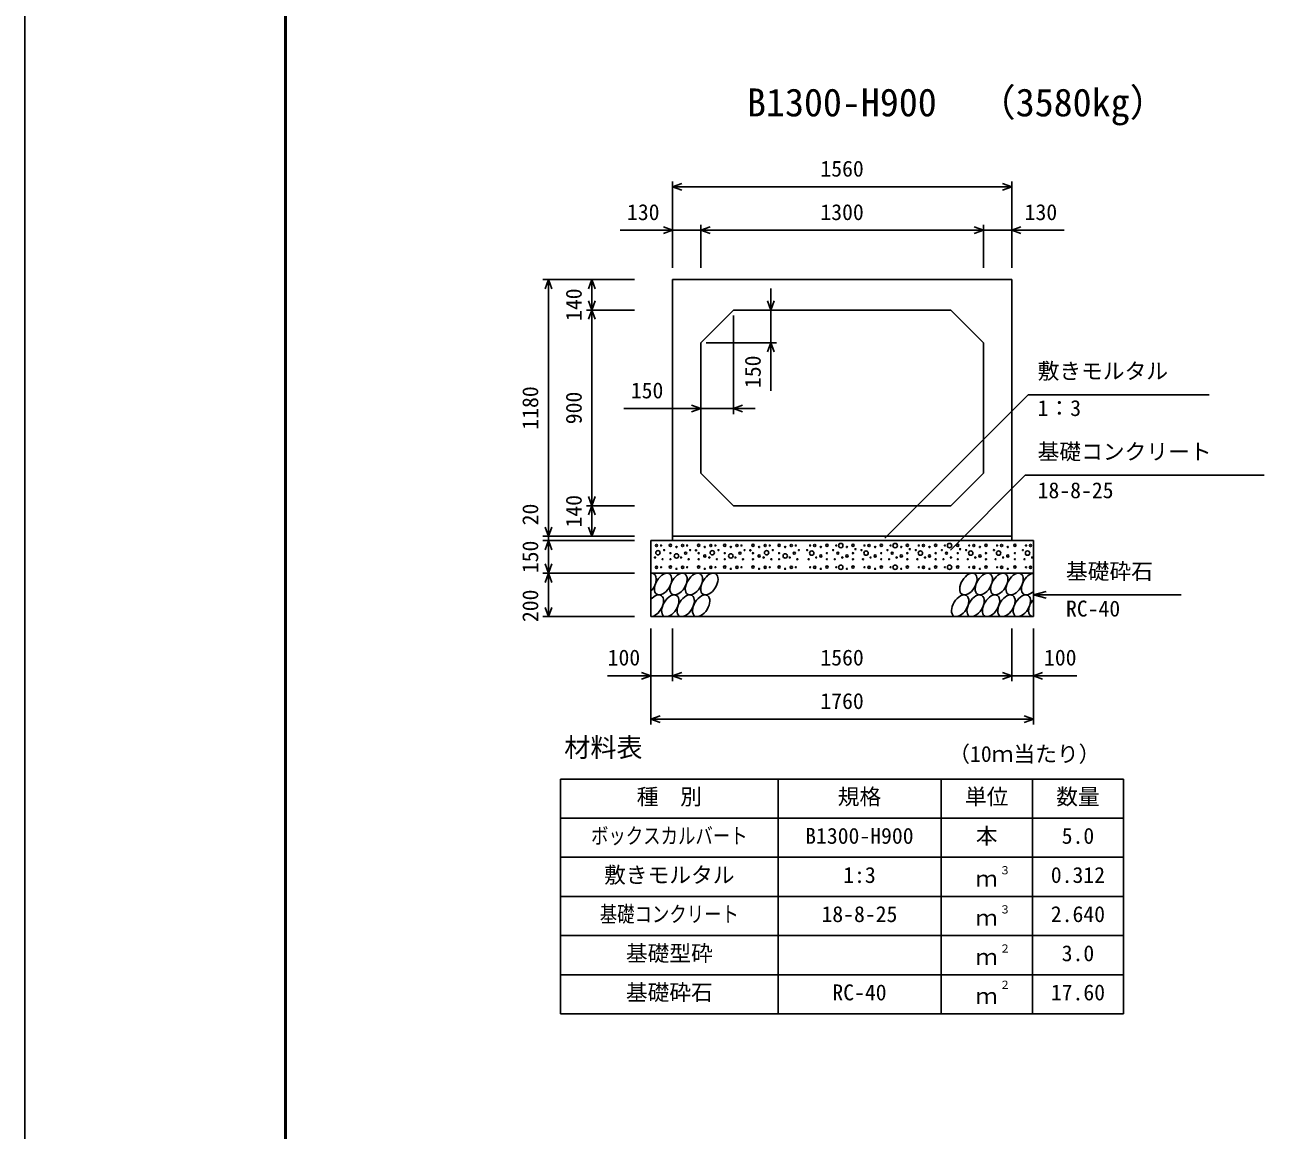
# Model space of a CAD drawing. Units: millimetres, scale not verified. Extents: x -25170 to 75630, y 0 to 35640.
# Drawn here: x 25230 to 30932, y 12830 to 17914 of the extents above; entities that cross this region are included whole.
import ezdxf
from ezdxf.enums import TextEntityAlignment as Align

# ---------------------------------------------------------------- set-up
doc = ezdxf.new("R2010")
doc.units = ezdxf.units.MM
doc.header["$LTSCALE"] = 60
for name, color, linetype, lineweight in [('Defpoints_3', 5, 'Continuous', 25), ('DIM', 7, 'Continuous', 25), ('HATCH', 6, 'Continuous', 25), ('HYO', 3, 'Continuous', 25), ('HYO2', 4, 'Continuous', 25), ('OUTLINE', 3, 'Continuous', 25), ('TXT', 7, 'Continuous', 25), ('WAKU', 3, 'Continuous', 50)]:
    doc.layers.add(name, color=color, linetype=linetype, lineweight=lineweight)
doc.styles.add('ＭＳ ゴシック', font='')
doc.styles.get('ＭＳ ゴシック').set_extended_font_data('MS Gothic')

msp = doc.modelspace()

# ---------------------------------------------------------------- linework, layer by layer
at = {"layer": 'Defpoints_3'}
for p, q in [((25230, 0), (25230, 35640)), ((25230, 35640), (25230, 0))]:
    msp.add_line(p, q, dxfattribs=at)
at = {"layer": 'DIM'}
for p, q in [((28209.98, 17193.78), (28209.98, 16796.89)), ((28252.27, 17184.17), (28209.98, 17168.78)), ((29769.98, 17168.78), (28209.98, 17168.78)), ((28209.98, 17168.78), (28252.27, 17153.39)), ((29727.7, 17184.17), (29769.98, 17168.78)), ((29769.98, 17168.78), (29727.7, 17153.39)), ((29769.98, 17193.78), (29769.98, 16796.89)), ((28339.98, 16993.78), (28339.98, 16796.89)), ((29639.98, 16993.78), (29639.98, 16796.89)), ((27969.24, 16968.78), (28209.98, 16968.78)), ((28167.7, 16984.17), (28209.98, 16968.78)), ((28209.98, 16968.78), (28167.7, 16953.39)), ((28339.98, 16968.78), (28209.98, 16968.78)), ((28382.27, 16984.17), (28339.98, 16968.78)), ((29639.98, 16968.78), (28339.98, 16968.78)), ((28339.98, 16968.78), (28382.27, 16953.39)), ((29597.7, 16984.17), (29639.98, 16968.78)), ((29639.98, 16968.78), (29597.7, 16953.39)), ((29639.98, 16968.78), (29769.98, 16968.78)), ((29812.27, 16984.17), (29769.98, 16968.78)), ((30010.73, 16968.78), (29769.98, 16968.78)), ((29769.98, 16968.78), (29812.27, 16953.39)), ((27613.88, 16741.89), (28034.98, 16741.89)), ((27638.88, 16741.89), (27623.49, 16699.6)), ((27638.88, 15561.89), (27638.88, 16741.89)), ((27654.27, 16699.6), (27638.88, 16741.89)), ((27838.88, 16741.89), (27823.49, 16699.6)), ((27838.88, 16741.89), (27838.88, 16601.89)), ((27854.27, 16699.6), (27838.88, 16741.89)), ((28662.46, 16701.89), (28662.46, 16601.89)), ((27813.88, 16601.89), (28034.98, 16601.89)), ((27838.88, 16601.89), (27823.49, 16644.17)), ((27838.88, 16601.89), (27823.49, 16559.6)), ((27854.27, 16644.17), (27838.88, 16601.89)), ((27838.88, 16601.89), (27838.88, 15701.89)), ((27854.27, 16559.6), (27838.88, 16601.89)), ((28662.46, 16601.89), (28647.07, 16644.17)), ((28677.85, 16644.17), (28662.46, 16601.89)), ((28662.46, 16451.89), (28662.46, 16601.89)), ((28489.98, 16576.89), (28489.98, 16123.87)), ((28364.98, 16451.89), (28687.46, 16451.89)), ((28662.46, 16451.89), (28647.07, 16409.6)), ((28677.85, 16409.6), (28662.46, 16451.89)), ((28662.46, 16451.89), (28662.46, 16231.01)), ((29186.2, 15552.55), (29846.48, 16212.83)), ((30678.89, 16212.83), (29846.48, 16212.83)), ((27985.88, 16148.87), (28339.98, 16148.87)), ((28297.7, 16164.26), (28339.98, 16148.87)), ((28339.98, 16148.87), (28297.7, 16133.48)), ((28489.98, 16148.87), (28339.98, 16148.87)), ((28532.27, 16164.26), (28489.98, 16148.87)), ((28489.98, 16148.87), (28589.98, 16148.87)), ((28489.98, 16148.87), (28532.27, 16133.48)), ((29488.01, 15498.16), (29832.07, 15842.22)), ((30931.62, 15842.22), (29832.07, 15842.22)), ((27838.88, 15701.89), (27823.49, 15744.17)), ((27854.27, 15744.17), (27838.88, 15701.89)), ((27813.88, 15701.89), (28034.98, 15701.89)), ((27838.88, 15701.89), (27823.49, 15659.6)), ((27838.88, 15561.89), (27838.88, 15701.89)), ((27854.27, 15659.6), (27838.88, 15701.89)), ((27638.88, 15561.89), (27623.49, 15604.17)), ((27654.27, 15604.17), (27638.88, 15561.89)), ((27838.88, 15561.89), (27823.49, 15604.17)), ((27854.27, 15604.17), (27838.88, 15561.89)), ((27613.88, 15561.89), (28034.98, 15561.89)), ((27613.88, 15541.89), (28034.98, 15541.89)), ((27638.88, 15541.89), (27623.49, 15499.6)), ((27638.88, 15561.89), (27638.88, 15541.89)), ((27638.88, 15541.89), (27638.88, 15391.89)), ((27654.27, 15499.6), (27638.88, 15541.89)), ((27638.88, 15391.89), (27623.49, 15434.17)), ((27654.27, 15434.17), (27638.88, 15391.89)), ((27613.88, 15391.89), (28034.98, 15391.89)), ((27638.88, 15391.89), (27623.49, 15349.6)), ((27638.88, 15391.89), (27638.88, 15191.89)), ((27654.27, 15349.6), (27638.88, 15391.89)), ((29869.98, 15291.89), (29927.94, 15307.42)), ((30549.79, 15291.89), (29869.98, 15291.89)), ((29869.98, 15291.89), (29927.94, 15276.36)), ((27638.88, 15191.89), (27623.49, 15234.17)), ((27654.27, 15234.17), (27638.88, 15191.89)), ((27613.88, 15191.89), (28034.98, 15191.89)), ((28109.98, 14695.28), (28109.98, 15136.89)), ((28209.98, 14895.28), (28209.98, 15136.89)), ((29769.98, 14895.28), (29769.98, 15136.89)), ((29769.98, 14895.28), (29769.98, 15136.89)), ((29869.98, 14695.28), (29869.98, 15136.89)), ((27910.44, 14920.28), (28109.98, 14920.28)), ((28067.7, 14935.67), (28109.98, 14920.28)), ((28109.98, 14920.28), (28067.7, 14904.88)), ((28209.98, 14920.28), (28109.98, 14920.28)), ((28252.27, 14935.67), (28209.98, 14920.28)), ((29769.98, 14920.28), (28209.98, 14920.28)), ((28209.98, 14920.28), (28252.27, 14904.88)), ((29727.7, 14935.67), (29769.98, 14920.28)), ((29769.98, 14920.28), (29727.7, 14904.88)), ((29869.98, 14920.28), (29769.98, 14920.28)), ((29912.27, 14935.67), (29869.98, 14920.28)), ((30069.53, 14920.28), (29869.98, 14920.28)), ((29869.98, 14920.28), (29912.27, 14904.88)), ((28152.27, 14735.67), (28109.98, 14720.28)), ((29869.98, 14720.28), (28109.98, 14720.28)), ((28109.98, 14720.28), (28152.27, 14704.88)), ((29827.7, 14735.67), (29869.98, 14720.28)), ((29869.98, 14720.28), (29827.7, 14704.88))]:
    msp.add_line(p, q, dxfattribs=at)
at = {"layer": 'HATCH'}
for centre, radius in [((28136.02, 15519.07), 5), ((28157.05, 15519.07), 2.5), ((28199.95, 15519.94), 5), ((28227.99, 15512.06), 2.5), ((28256.02, 15519.07), 5), ((28277.05, 15519.07), 2.5), ((28329.95, 15519.94), 5), ((28357.99, 15512.06), 2.5), ((28386.02, 15519.07), 5), ((28407.05, 15519.07), 2.5), ((28449.95, 15519.94), 5), ((28477.99, 15512.06), 2.5), ((28506.02, 15519.07), 5), ((28527.05, 15519.07), 2.5), ((28579.95, 15519.94), 5), ((28607.99, 15512.06), 2.5), ((28636.02, 15519.07), 5), ((28657.05, 15519.07), 2.5), ((28699.95, 15519.94), 5), ((28727.99, 15512.06), 2.5), ((28756.02, 15519.07), 5), ((28777.05, 15519.07), 2.5), ((28842.91, 15519.07), 2.5), ((28863.94, 15519.07), 5), ((28891.98, 15512.06), 2.5), ((28920.01, 15519.94), 5), ((28962.91, 15519.07), 2.5), ((28983.94, 15519.07), 10), ((29011.98, 15512.06), 2.5), ((29040.01, 15519.94), 5), ((29092.91, 15519.07), 2.5), ((29113.94, 15519.07), 5), ((29141.98, 15512.06), 2.5), ((29170.01, 15519.94), 5), ((29212.91, 15519.07), 2.5), ((29233.94, 15519.07), 10), ((29261.98, 15512.06), 2.5), ((29290.01, 15519.94), 5), ((29342.91, 15519.07), 2.5), ((29363.94, 15519.07), 5), ((29391.98, 15512.06), 2.5), ((29420.01, 15519.94), 5), ((29462.91, 15519.07), 2.5), ((29483.94, 15519.07), 10), ((29521.84, 15519.94), 5), ((29574.73, 15519.07), 2.5), ((29595.76, 15519.07), 5), ((29623.8, 15512.06), 2.5), ((29651.84, 15519.94), 5), ((29702.79, 15519.07), 2.5), ((29723.83, 15519.07), 5), ((29751.86, 15512.06), 2.5), ((29784.77, 15519.94), 5), ((29835.72, 15519.07), 2.5), ((29856.75, 15519.07), 5), ((28129.01, 15463.91), 2.5), ((28142.56, 15486.05), 10), ((28164.06, 15456.04), 2.5), ((28171.07, 15498.05), 2.5), ((28199.95, 15484.05), 2.5), ((28199.95, 15456.04), 2.5), ((28227.99, 15470.92), 10), ((28249.01, 15463.91), 2.5), ((28270.04, 15484.05), 5), ((28284.06, 15456.04), 2.5), ((28291.07, 15498.05), 2.5), ((28317.53, 15497.15), 2.5), ((28329.95, 15484.05), 2.5), ((28329.95, 15456.04), 2.5), ((28357.99, 15470.92), 5), ((28379.01, 15463.91), 2.5), ((28392.56, 15486.05), 10), ((28414.06, 15456.04), 2.5), ((28421.07, 15498.05), 2.5), ((28449.95, 15484.05), 2.5), ((28449.95, 15456.04), 2.5), ((28477.99, 15470.92), 10), ((28499.01, 15463.91), 2.5), ((28520.04, 15484.05), 5), ((28534.06, 15456.04), 2.5), ((28541.07, 15498.05), 2.5), ((28567.53, 15497.15), 2.5), ((28579.95, 15484.05), 2.5), ((28579.95, 15456.04), 2.5), ((28607.99, 15470.92), 5), ((28629.01, 15463.91), 2.5), ((28642.56, 15486.05), 10), ((28664.06, 15456.04), 2.5), ((28671.07, 15498.05), 2.5), ((28699.95, 15484.05), 2.5), ((28699.95, 15456.04), 2.5), ((28727.99, 15470.92), 10), ((28749.01, 15463.91), 2.5), ((28770.04, 15484.05), 5), ((28784.06, 15456.04), 2.5), ((28791.07, 15498.05), 2.5), ((28828.89, 15498.05), 2.5), ((28835.9, 15456.04), 2.5), ((28849.92, 15484.05), 10), ((28870.95, 15463.91), 2.5), ((28891.98, 15470.92), 5), ((28920.01, 15484.05), 2.5), ((28920.01, 15456.04), 2.5), ((28948.89, 15498.05), 2.5), ((28955.9, 15456.04), 2.5), ((28969.92, 15484.05), 5), ((28990.95, 15463.91), 2.5), ((29011.98, 15470.92), 5), ((29040.01, 15484.05), 2.5), ((29040.01, 15456.04), 2.5), ((29051.35, 15502.37), 2.5), ((29078.89, 15498.05), 2.5), ((29085.9, 15456.04), 2.5), ((29099.92, 15484.05), 10), ((29120.95, 15463.91), 2.5), ((29141.98, 15470.92), 5), ((29170.01, 15484.05), 2.5), ((29170.01, 15456.04), 2.5), ((29198.89, 15498.05), 2.5), ((29205.9, 15456.04), 2.5), ((29219.92, 15484.05), 5), ((29240.95, 15463.91), 2.5), ((29261.98, 15470.92), 5), ((29290.01, 15484.05), 2.5), ((29290.01, 15456.04), 2.5), ((29301.35, 15502.37), 2.5), ((29328.89, 15498.05), 2.5), ((29335.9, 15456.04), 2.5), ((29349.92, 15484.05), 10), ((29370.95, 15463.91), 2.5), ((29391.98, 15470.92), 5), ((29420.01, 15484.05), 2.5), ((29420.01, 15456.04), 2.5), ((29448.89, 15498.05), 2.5), ((29455.9, 15456.04), 2.5), ((29469.92, 15484.05), 5), ((29490.95, 15463.91), 2.5), ((29521.84, 15484.05), 2.5), ((29521.84, 15456.04), 2.5), ((29533.18, 15502.37), 2.5), ((29560.71, 15498.05), 2.5), ((29567.72, 15456.04), 2.5), ((29581.74, 15484.05), 10), ((29602.77, 15463.91), 2.5), ((29623.8, 15470.92), 5), ((29651.84, 15484.05), 2.5), ((29651.84, 15456.04), 2.5), ((29688.78, 15498.05), 2.5), ((29695.79, 15456.04), 2.5), ((29709.81, 15484.05), 10), ((29730.83, 15463.91), 2.5), ((29751.86, 15470.92), 5), ((29784.77, 15484.05), 2.5), ((29784.77, 15456.04), 2.5), ((29821.7, 15498.05), 2.5), ((29828.71, 15456.04), 2.5), ((29842.73, 15484.05), 10), ((29863.76, 15463.91), 2.5), ((28136.02, 15419.07), 5), ((28157.05, 15419.07), 2.5), ((28199.95, 15419.94), 5), ((28227.99, 15412.06), 2.5), ((28256.02, 15419.07), 5), ((28277.05, 15419.07), 2.5), ((28329.95, 15419.94), 5), ((28357.99, 15412.06), 2.5), ((28386.02, 15419.07), 5), ((28407.05, 15419.07), 2.5), ((28449.95, 15419.94), 5), ((28477.99, 15412.06), 2.5), ((28506.02, 15419.07), 5), ((28527.05, 15419.07), 2.5), ((28579.95, 15419.94), 5), ((28607.99, 15412.06), 2.5), ((28636.02, 15419.07), 5), ((28657.05, 15419.07), 2.5), ((28699.95, 15419.94), 5), ((28727.99, 15412.06), 2.5), ((28756.02, 15419.07), 5), ((28777.05, 15419.07), 2.5), ((28842.91, 15419.07), 2.5), ((28863.94, 15419.07), 5), ((28891.98, 15412.06), 2.5), ((28920.01, 15419.94), 5), ((28962.91, 15419.07), 2.5), ((28983.94, 15419.07), 10), ((29011.98, 15412.06), 2.5), ((29040.01, 15419.94), 5), ((29092.91, 15419.07), 2.5), ((29113.94, 15419.07), 5), ((29141.98, 15412.06), 2.5), ((29170.01, 15419.94), 5), ((29212.91, 15419.07), 2.5), ((29233.94, 15419.07), 10), ((29261.98, 15412.06), 2.5), ((29290.01, 15419.94), 5), ((29342.91, 15419.07), 2.5), ((29363.94, 15419.07), 5), ((29391.98, 15412.06), 2.5), ((29420.01, 15419.94), 5), ((29462.91, 15419.07), 2.5), ((29483.94, 15419.07), 10), ((29521.84, 15419.94), 5), ((29574.73, 15419.07), 2.5), ((29595.76, 15419.07), 5), ((29623.8, 15412.06), 2.5), ((29651.84, 15419.94), 5), ((29702.79, 15419.07), 2.5), ((29723.83, 15419.07), 5), ((29751.86, 15412.06), 2.5), ((29784.77, 15419.94), 5), ((29835.72, 15419.07), 2.5), ((29856.75, 15419.07), 5)]:
    msp.add_circle(centre, radius, dxfattribs=at)
for centre in [(28166.29, 15341.88), (28237.24, 15341.88), (28308.2, 15341.88), (28379.15, 15341.88), (29570.71, 15341.88), (29641.67, 15341.88), (29712.63, 15341.88), (29783.58, 15341.88), (28199.53, 15241.89), (28270.49, 15241.89), (28341.45, 15241.89), (29533.01, 15241.89), (29603.96, 15241.89), (29674.92, 15241.89), (29745.87, 15241.89), (29816.83, 15241.89)]:
    msp.add_ellipse(centre, major_axis=(29.09, 47.08), ratio=0.5792, dxfattribs=at)
for centre, start_param, end_param in [((28095.33, 15341.88), 4.3355439, 6.7245934), ((29854.54, 15341.88), 0.4199491, 4.357003), ((28128.58, 15241.89), 3.4740877, 7.5860497), ((29887.79, 15241.89), 1.2805297, 3.4964223)]:
    msp.add_ellipse(centre, major_axis=(29.09, 47.08), ratio=0.5792, start_param=start_param, end_param=end_param, dxfattribs=at)
at = {"layer": 'HYO'}
for p, q in [((30284.98, 14445.28), (27694.98, 14445.28)), ((27694.98, 14445.28), (27694.98, 13365.28)), ((28694.98, 14445.28), (28694.98, 13365.28)), ((29444.98, 14445.28), (29444.98, 13365.28)), ((29864.98, 14445.28), (29864.98, 13365.28)), ((30284.98, 13365.28), (30284.98, 14445.28)), ((27694.98, 14265.28), (30284.98, 14265.28)), ((27694.98, 13365.28), (30284.98, 13365.28))]:
    msp.add_line(p, q, dxfattribs=at)
at = {"layer": 'HYO2'}
for p, q in [((27694.98, 14085.28), (30284.98, 14085.28)), ((27694.98, 13905.28), (30284.98, 13905.28)), ((27694.98, 13725.28), (30284.98, 13725.28)), ((27694.98, 13545.28), (30284.98, 13545.28))]:
    msp.add_line(p, q, dxfattribs=at)
at = {"layer": 'OUTLINE'}
for p, q in [((29769.98, 16741.89), (28209.98, 16741.89)), ((28209.98, 15541.89), (28209.98, 16741.89)), ((29769.98, 15541.89), (29769.98, 16741.89)), ((28489.98, 16601.89), (28339.98, 16451.89)), ((28489.98, 16601.89), (29489.98, 16601.89)), ((29639.98, 16451.89), (29489.98, 16601.89)), ((28339.98, 16451.89), (28339.98, 15851.89)), ((29639.98, 16451.89), (29639.98, 15851.89)), ((28483.04, 15708.83), (28339.98, 15851.89)), ((29489.98, 15701.89), (29639.98, 15851.89)), ((28489.98, 15701.89), (28483.04, 15708.83)), ((28489.98, 15701.89), (29489.98, 15701.89)), ((28109.98, 15541.89), (28109.98, 15191.89)), ((28109.98, 15541.89), (29869.98, 15541.89)), ((29769.98, 15561.89), (28209.98, 15561.89)), ((29869.98, 15541.89), (29869.98, 15191.89)), ((28109.98, 15391.89), (29869.98, 15391.89)), ((28109.98, 15191.89), (29869.98, 15191.89))]:
    msp.add_line(p, q, dxfattribs=at)
at = {"layer": 'WAKU'}
msp.add_line((26430, 34440), (26430, 1200), dxfattribs=at)

# ---------------------------------------------------------------- texts
at = {"layer": 'DIM', "style": 'ＭＳ ゴシック'}
for s, p in [('1560', (28889.98, 17193.78)), ('130', (28000.34, 16993.78)), ('1300', (28889.98, 16993.78)), ('130', (29829.62, 16993.78)), ('敷きモルタル', (29889.33, 16262.83)), ('150', (28017.84, 16173.87)), ('1：3', (29889.33, 16092.72)), ('基礎コンクリート', (29889.33, 15892.22)), ('18-8-25', (29889.33, 15714.59)), ('基礎砕石', (30019.72, 15341.89)), ('RC-40', (30019.72, 15170.51)), ('100', (27911.34, 14945.28)), ('1560', (28889.98, 14945.28)), ('100', (29918.62, 14945.28)), ('1760', (28889.98, 14745.28))]:
    msp.add_text(s, height=73.31, dxfattribs=at).set_placement(p, align=Align.BOTTOM_LEFT)
for s, p in [('140', (27813.88, 16551.89)), ('150', (28637.46, 16243.39)), ('1180', (27613.88, 16051.89)), ('900', (27813.88, 16076.89)), ('140', (27813.88, 15601.89)), ('20', (27613.88, 15611.96)), ('150', (27613.88, 15391.89)), ('200', (27613.88, 15166.89))]:
    msp.add_text(s, height=73.31, rotation=90, dxfattribs=at).set_placement(p, align=Align.BOTTOM_LEFT)
at = {"layer": 'TXT', "style": 'ＭＳ ゴシック'}
for s, height, p in [('B1300-H900', 128.3, (28552.48, 17454.39)), ('（3580kg）', 128.3, (29613.57, 17454.39)), ('材料表', 87.98, (27711.65, 14520.28)), ('（10ｍ当たり）', 73.31, (29478.31, 14501.94)), ('種\u3000別', 73.31, (28044.98, 14305.28)), ('規格', 73.31, (28969.98, 14305.28)), ('単位', 73.31, (29554.98, 14305.28)), ('数量', 73.31, (29974.98, 14305.28)), ('B1300-H900', 73.31, (28819.98, 14125.28)), ('本', 73.31, (29604.98, 14125.28)), ('5.0', 73.31, (29999.98, 14125.28)), ('敷きモルタル', 73.31, (27894.98, 13945.28)), ('1:3', 73.31, (28994.98, 13945.28)), ('３', 36.66, (29714.22, 13995.89)), ('0.312', 73.31, (29949.98, 13945.28)), ('ｍ', 73.31, (29604.98, 13928.61)), ('18-8-25', 73.31, (28894.98, 13765.28)), ('３', 36.66, (29714.22, 13815.89)), ('2.640', 73.31, (29949.98, 13765.28)), ('ｍ', 73.31, (29604.98, 13748.61)), ('基礎型砕', 73.31, (27994.98, 13585.28)), ('２', 36.66, (29714.22, 13635.89)), ('ｍ', 73.31, (29604.98, 13568.61)), ('3.0', 73.31, (29999.98, 13585.28)), ('２', 36.66, (29714.22, 13469.22)), ('基礎砕石', 73.31, (27994.98, 13405.28)), ('RC-40', 73.31, (28944.98, 13405.28)), ('ｍ', 73.31, (29604.98, 13388.61)), ('17.60', 73.31, (29949.98, 13405.28))]:
    msp.add_text(s, height=height, dxfattribs=at).set_placement(p, align=Align.BOTTOM_LEFT)
at = {"layer": 'TXT', "style": 'ＭＳ ゴシック', "width": 0.8}
for s, p in [('ボックスカルバート', (27834.98, 14125.28)), ('基礎コンクリート', (27874.98, 13765.28))]:
    msp.add_text(s, height=73.31, dxfattribs=at).set_placement(p, align=Align.BOTTOM_LEFT)

doc.saveas('drawing.dxf')
